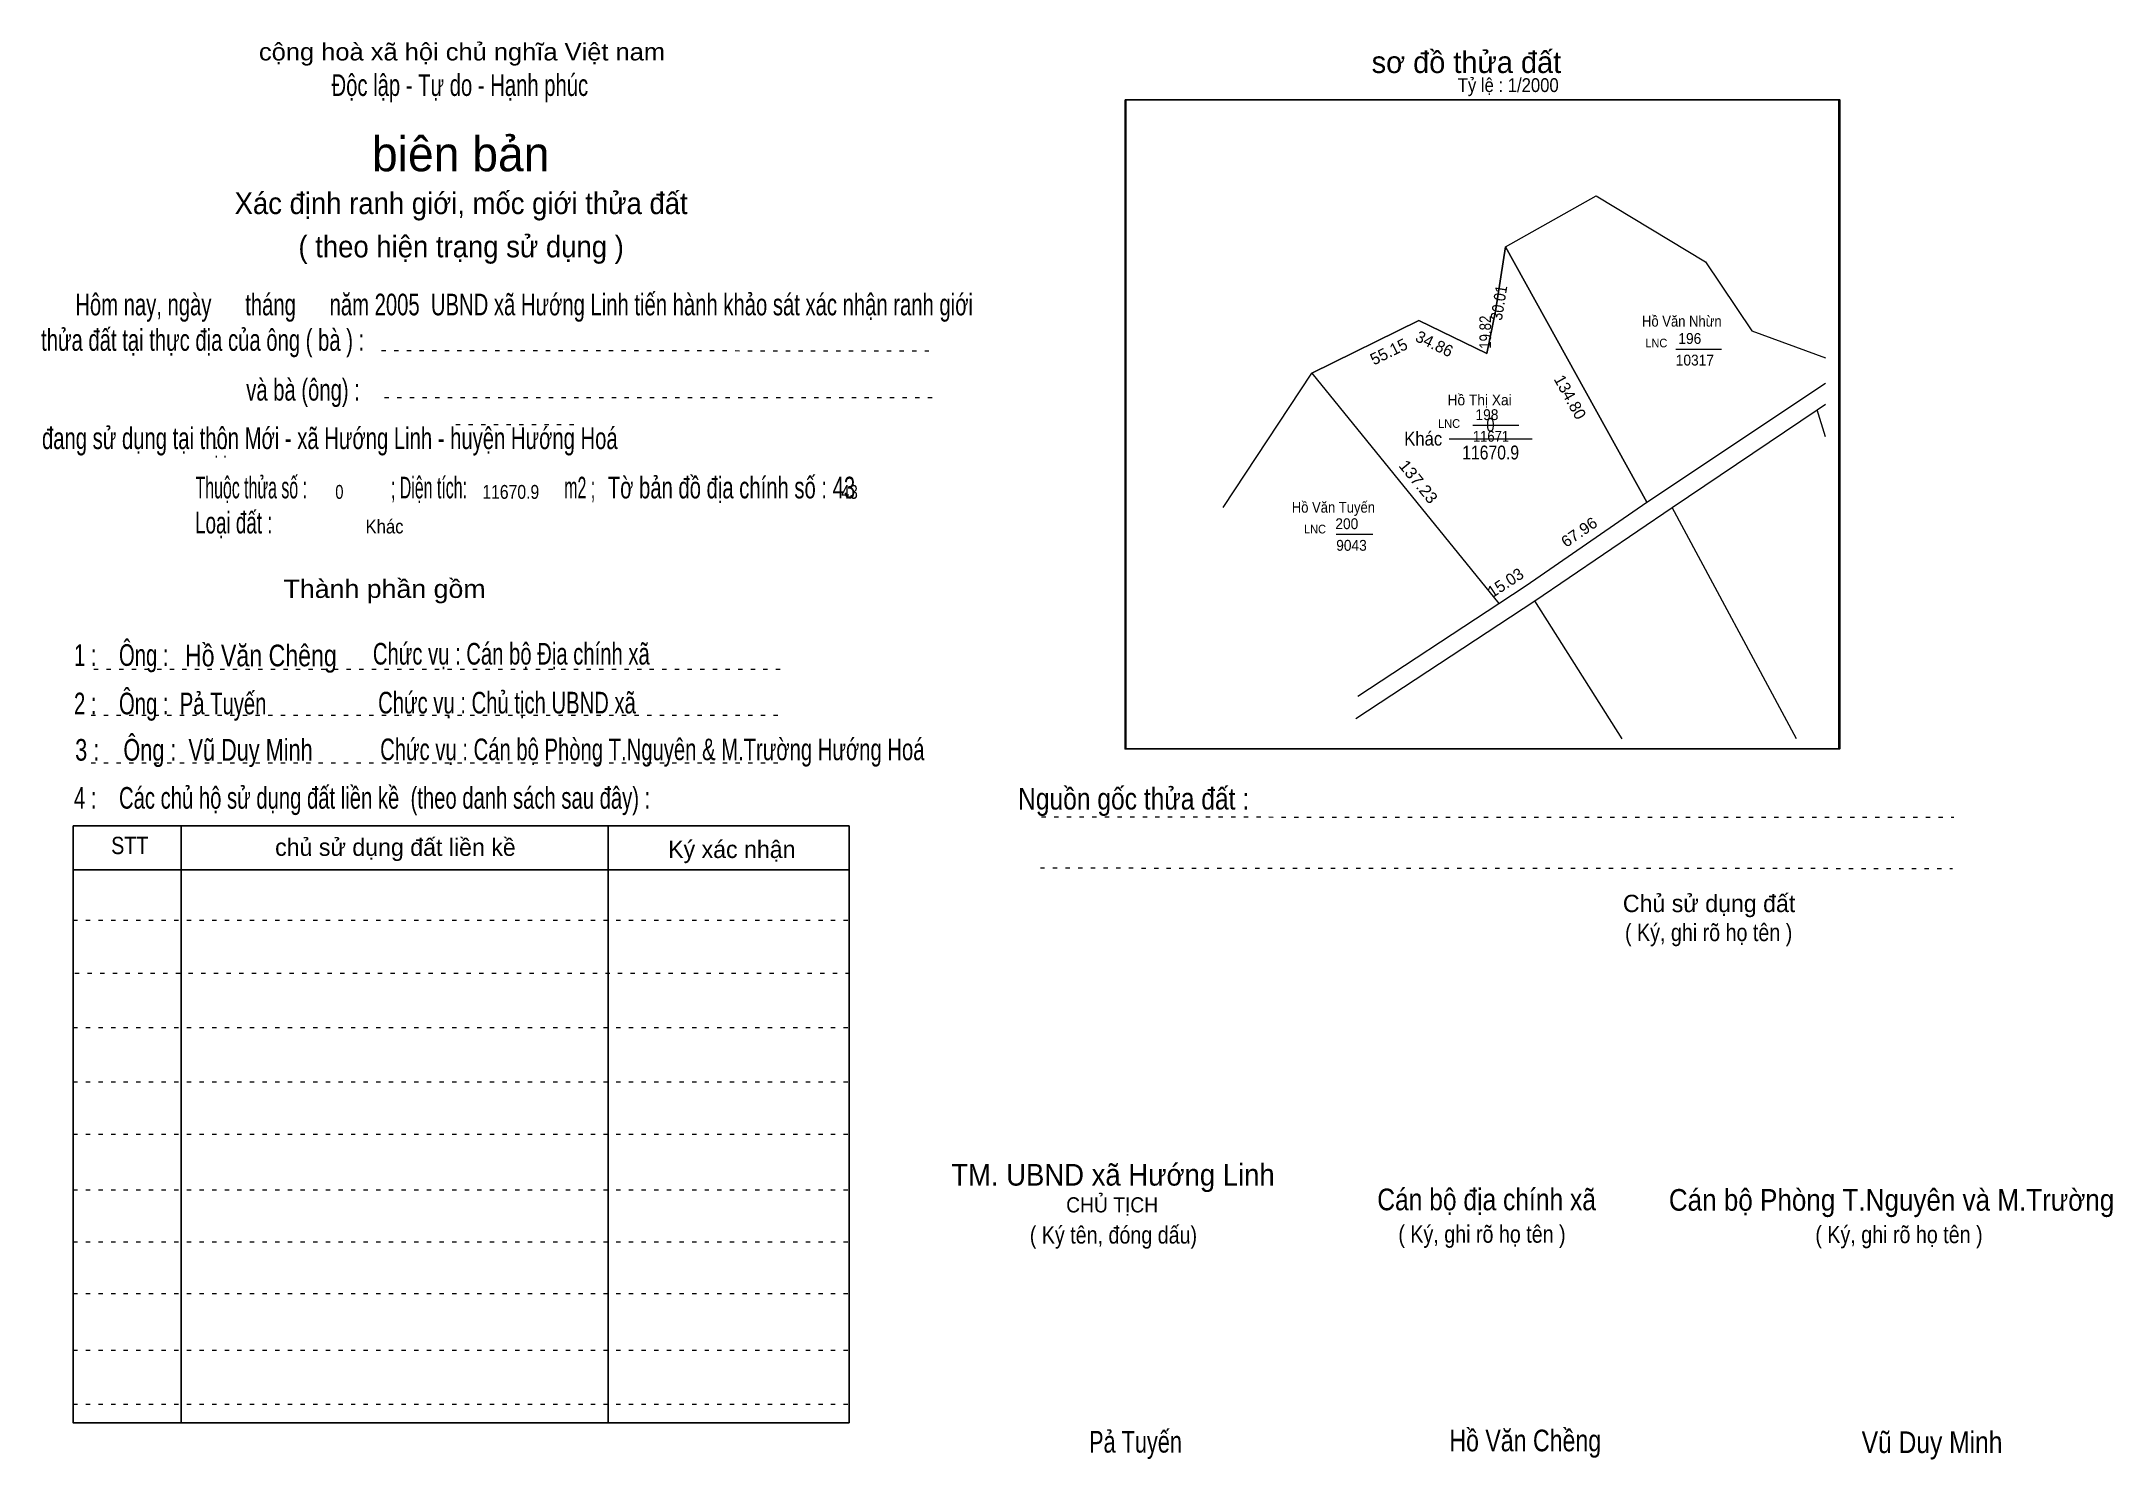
# Model space of a CAD drawing. Header units: centimetres. Extents: x -1.5 to 46.4, y -3.9 to 28.9.
import ezdxf
from ezdxf.enums import TextEntityAlignment as Align

# ---------------------------------------------------------------- set-up
doc = ezdxf.new("R2010")
doc.units = ezdxf.units.CM
doc.header["$LTSCALE"] = 0.16
doc.linetypes.add('DOTTED', pattern=[1.5, 0.3, -1.2])
for name, color, linetype, lineweight in [('15', 7, 'Continuous', 13), ('2', 7, 'Continuous', 25), ('22', 7, 'Continuous', 13), ('33', 7, 'Continuous', 13), ('5', 7, 'DOTTED', 13)]:
    doc.layers.add(name, color=color, linetype=linetype, lineweight=lineweight)
for name, color, linetype in [('16', 7, 'Continuous'), ('34', 7, 'Continuous'), ('51', 7, 'Continuous')]:
    doc.layers.add(name, color=color, linetype=linetype)

msp = doc.modelspace()

# ---------------------------------------------------------------- linework, layer by layer
at = {"layer": '15'}
for p, q in [((36.29, 21.76), (37.35, 21.76)), ((31.6, 20), (32.66, 20)), ((28.44, 17.48), (29.29, 17.48))]:
    msp.add_line(p, q, dxfattribs=at)
at = {"layer": '2'}
msp.add_lwpolyline([(23.56, 27.52), (40.06, 27.52), (40.06, 12.52), (23.56, 12.52)], close=True, dxfattribs=at)
at = {"layer": '22'}
for p, q in [((32.35, 24.12), (35.62, 18.22)), ((25.83, 18.1), (27.88, 21.2)), ((27.88, 21.2), (32.2, 15.88)), ((35.62, 18.22), (39.75, 20.97)), ((36.21, 18.1), (39.56, 20.36)), ((39.56, 20.36), (39.75, 20.49)), ((39.75, 19.73), (39.56, 20.36)), ((39.08, 12.75), (36.21, 18.1)), ((28.94, 13.74), (32.2, 15.88)), ((35.05, 12.75), (33.03, 15.94))]:
    msp.add_line(p, q, dxfattribs=at)
for points in [[(32.35, 24.12), (34.45, 25.3), (36.98, 23.78), (38.05, 22.18), (39.75, 21.56)], [(27.88, 21.2), (30.35, 22.42), (31.92, 21.66), (32.12, 22.64), (32.35, 24.12)], [(32.2, 15.88), (32.83, 16.3), (35.62, 18.22)], [(28.89, 13.22), (33.03, 15.94), (36.21, 18.1)]]:
    msp.add_lwpolyline(points, dxfattribs=at)
msp.add_lwpolyline([(32.2, 15.88), (32.83, 16.3), (35.62, 18.22), (32.35, 24.12), (32.12, 22.64), (31.92, 21.66), (30.35, 22.42), (27.88, 21.2)], close=True, dxfattribs=at)
at = {"layer": '33'}
msp.add_line((31.05, 19.69), (32.97, 19.69), dxfattribs=at)
at = {"layer": '5'}
for p, q in [((6.37, 21.73), (19.21, 21.72)), ((6.44, 20.64), (19.25, 20.64)), ((8.09, 20.02), (10.86, 20.02)), ((-0.28, 14.36), (15.72, 14.36)), ((-0.34, 13.3), (15.66, 13.3)), ((-0.34, 12.2), (15.66, 12.2)), ((21.63, 10.95), (42.72, 10.94)), ((21.6, 9.77), (42.69, 9.76)), ((-0.76, 8.56), (17.18, 8.56)), ((-0.72, 7.34), (17.22, 7.34)), ((-0.76, 6.08), (17.18, 6.08)), ((-0.76, 4.83), (17.18, 4.83)), ((-0.76, 3.62), (17.18, 3.62)), ((-0.76, 2.33), (17.18, 2.33)), ((-0.76, 1.13), (17.18, 1.13)), ((-0.76, -0.06), (17.18, -0.06)), ((-0.76, -1.37), (17.18, -1.37)), ((-0.76, -2.62), (17.18, -2.62))]:
    msp.add_line(p, q, dxfattribs=at)
at = {"layer": '5', "linetype": 'Continuous', "lineweight": 25}
for p, q in [((1.74, 10.74), (1.74, -3.05)), ((11.61, 10.74), (11.61, -3.05)), ((-0.76, 9.73), (17.18, 9.73))]:
    msp.add_line(p, q, dxfattribs=at)
for points in [[(23.58, 27.52), (40.08, 27.52), (40.08, 12.52), (23.58, 12.52)], [(-0.76, 10.74), (17.18, 10.74), (17.18, -3.05), (-0.76, -3.05)]]:
    msp.add_lwpolyline(points, close=True, dxfattribs=at)

# ---------------------------------------------------------------- texts
at = {"layer": '15'}
for s, width, p in [('196', 0.95, (36.35, 21.88)), ('10317', 0.95, (36.29, 21.38)), ('198', 0.95, (31.66, 20.12)), ('11671', 0.9, (31.6, 19.62)), ('200', 0.95, (28.42, 17.6)), ('9043', 0.95, (28.44, 17.1))]:
    msp.add_text(s, height=0.25, dxfattribs=dict(at, width=width)).set_placement(p)
at = {"layer": '16'}
for s, width, p in [('Hồ Văn Nhừn', 0.9, (36.43, 22.28)), ('Hồ Thị Xai', 0.95, (31.755, 20.46)), ('Hồ Văn Tuyến', 0.9, (28.375, 17.98))]:
    msp.add_text(s, height=0.25, dxfattribs=dict(at, width=width)).set_placement(p, align=Align.CENTER)
at = {"layer": '22', "width": 0.95}
for p in [(35.84, 21.8), (31.05, 19.94), (27.95, 17.5)]:
    msp.add_text('LNC', height=0.2, dxfattribs=at).set_placement(p, align=Align.CENTER)
at = {"layer": '33'}
for s, width, p in [('0', 0.8, (32.005, 19.85)), ('11670.9', 0.85, (32.01, 19.21))]:
    msp.add_text(s, height=0.32, dxfattribs=dict(at, width=width)).set_placement(p, align=Align.CENTER)
at = {"layer": '33', "width": 0.9}
msp.add_text('Khác', height=0.32, dxfattribs=at).set_placement((30.89, 19.53), align=Align.RIGHT)
at = {"layer": '34'}
for s, width, p in [(': : ', 0.85, (2.5, 19.25)), ('0', 0.8, (5.3, 18.3)), ('11670.9', 0.85, (8.7, 18.3)), ('43', 0.8, (17, 18.3)), ('Khác', 0.9, (6, 17.5))]:
    msp.add_text(s, height=0.32, dxfattribs=dict(at, width=width)).set_placement(p)
at = {"layer": '5'}
for s, height, width, p in [('cộng hoà xã hội chủ nghĩa Việt nam', 0.4, 1.1, (8.23, 28.43)), ('Độc lập - Tự do - Hạnh phúc', 0.5, 0.7, (8.18, 27.61)), ('Xác định ranh giới, mốc giới thửa đất', 0.5, 0.95, (8.21, 24.88)), ('( theo hiện trạng sử dụng )', 0.5, 0.95, (8.21, 23.88)), ('Thành phần gồm', 0.42, 1.1, (6.44, 16.01)), ('Hồ Văn Chêng', 0.5, 0.8, (3.58, 14.43)), ('Chức vụ : Cán bộ Địa chính xã', 0.5, 0.7, (9.37, 14.47)), ('Chức vụ : Chủ tịch UBND xã', 0.5, 0.7, (9.27, 13.34)), ('Chức vụ : Cán bộ Phòng T.Nguyên & M.Trường Hướng Hoá', 0.5, 0.7, (12.63, 12.26)), ('    Nguồn gốc thửa đất :', 0.5, 0.85, (23.44, 11.12)), ('( Ký, ghi rõ họ tên )', 0.4, 0.85, (37.05, 8.08)), ('CHỦ TỊCH', 0.35, 0.95, (23.26, 1.81)), ('( Ký tên, đóng dấu)', 0.4, 0.85, (23.29, 1.09)), ('( Ký, ghi rõ họ tên )', 0.4, 0.85, (31.81, 1.11)), ('( Ký, ghi rõ họ tên )', 0.4, 0.85, (41.45, 1.1)), ('Pả Tuyến', 0.5, 0.75, (23.8, -3.74)), ('Hồ Văn Chềng', 0.5, 0.8, (32.81, -3.71)), ('Vũ Duy Minh', 0.5, 0.85, (42.215, -3.75))]:
    msp.add_text(s, height=height, dxfattribs=dict(at, width=width)).set_placement(p, align=Align.CENTER)
msp.add_text('sơ đồ thửa đất', height=0.5, dxfattribs=at).set_placement((29.26, 28.14))
for s, height, p in [('biên bản', 0.8, (8.2, 25.87)), ('      chủ sử dụng đất liền kề', 0.4, (6.245, 10.05)), ('   Ký xác nhận', 0.4, (14.245, 10)), ('Chủ sử dụng đất', 0.4, (37.06, 8.75))]:
    msp.add_text(s, height=height, dxfattribs=at).set_placement(p, align=Align.CENTER)
for s, height, width, p in [('   Hôm nay, ngày      tháng      năm 2005  UBND xã Hướng Linh tiến hành khảo sát xác nhận ranh giới ', 0.5, 0.7, (-1.1, 22.54)), ('thửa đất tại thực địa của ông ( bà ) :                                       ', 0.5, 0.7, (-1.5, 21.72)), ('                                     và bà (ông) :', 0.5, 0.7, (-1.57, 20.57)), (' đang sử dụng tại thôn Mới - xã Hướng Linh - huyện Hướng Hoá', 0.5, 0.7, (-1.61, 19.45)), ('Thuộc thửa số :                   ; Diện tích:                      m2 ;                                            ', 0.5, 0.55, (2.07, 18.31)), ('Tờ bản đồ địa chính số : 43', 0.5, 0.7, (11.6, 18.31)), ('Loại đất :  ', 0.5, 0.65, (2.06, 17.5)), ('    1 :    Ông :                                                        ', 0.5, 0.7, (-1.26, 14.44)), ('    2 :    Ông :  Pả Tuyến', 0.5, 0.7, (-1.26, 13.32)), ('    3 :    Ông :  Vũ Duy Minh', 0.5, 0.75, (-1.27, 12.25)), ('    4 :    Các chủ hộ sử dụng đất liền kề  (theo danh sách sau đây) :', 0.5, 0.7, (-1.26, 11.14)), ('STT', 0.4, 0.85, (0.12, 10.09)), ('TM. UBND xã Hướng Linh', 0.5, 0.95, (19.54, 2.43)), ('Cán bộ địa chính xã  ', 0.5, 0.85, (29.39, 1.86)), ('Cán bộ Phòng T.Nguyên và M.Trường', 0.5, 0.9, (36.13, 1.85))]:
    msp.add_text(s, height=height, dxfattribs=dict(at, width=width)).set_placement(p)
at = {"layer": '51', "width": 0.9}
msp.add_text('Tỷ lệ : 1/2000', height=0.32, dxfattribs=at).set_placement((31.25, 27.7))
at = {"layer": '51'}
for s, height, rotation, width, p in [('30.01', 0.27, 80.99, 0.9, (32.3332, 22.8089)), ('19.82', 0.27, 90, 0.85, (32.02, 22.15)), ('137.23', 0.27, 309.049, 1.05, (30.235, 18.61)), ('67.96', 0.26, 34.721, 1.05, (34.131, 17.424))]:
    msp.add_text(s, height=height, rotation=rotation, dxfattribs=dict(at, width=width)).set_placement(p, align=Align.CENTER)
for s, rotation, p in [('34.86', 334.17, (30.6512, 21.761)), ('55.15', 26.212, (29.7154, 21.5796)), ('134.80', 299.014, (33.7287, 20.5855)), ('15.03', 33.109, (32.4263, 16.2484))]:
    msp.add_text(s, height=0.27, rotation=rotation, dxfattribs=at).set_placement(p, align=Align.CENTER)

doc.saveas('drawing.dxf')
